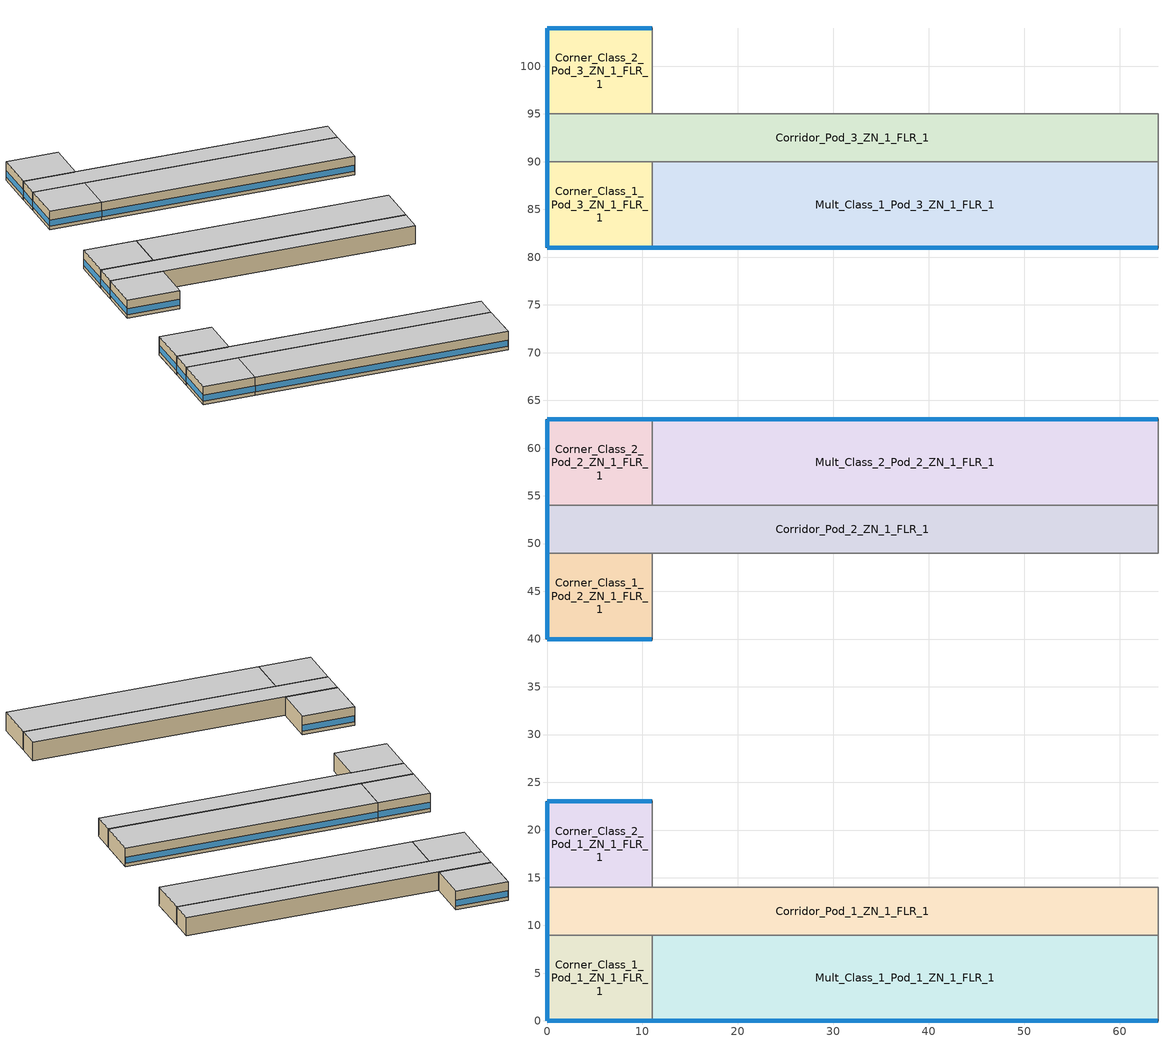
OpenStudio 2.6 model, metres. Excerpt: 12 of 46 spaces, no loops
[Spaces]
Mult_Class_2_Pod_2_ZN_1_FLR_1
 floor ground: 64,63 64,54 11,54 11,63 z0
 wall outside: 64,63 11,63 z0:4
 wall to Corner_Class_2_Pod_2_ZN_1_FLR_1: 11,63 11,54 z0:4
 wall to Corridor_Pod_2_ZN_1_FLR_1: 11,54 64,54 z0:4
 wall to Main_Corridor_ZN_1_FLR_1: 64,54 64,63 z0:4
 window: 63.97,63 11.03,63 z0.76:2.1
 ceiling to Mult_Class_2_Pod_2_ZN_1_FLR_2: 64,54 64,63 11,63 11,54 z4
Corner_Class_2_Pod_3_ZN_1_FLR_1
 floor ground: 11,104 11,95 0,95 0,104 z0
 wall outside: 11,104 0,104 0,95 z0:4
 wall to Corridor_Pod_3_ZN_1_FLR_1: 0,95 11,95 z0:4
 wall to Mult_Class_2_Pod_3_ZN_1_FLR_1: 11,95 11,104 z0:4
 window: 10.97,104 0.03,104 / 0,103.97 0,95.03 z0.76:2.1
 ceiling to Corner_Class_2_Pod_3_ZN_1_FLR_2: 11,95 11,104 0,104 0,95 z4
Mult_Class_1_Pod_1_ZN_1_FLR_1
 floor ground: 64,9 64,0 11,0 11,9 z0
 wall outside: 11,0 64,0 z0:4
 wall to Lobby_ZN_1_FLR_1: 64,0 64,9 z0:4
 wall to Corner_Class_1_Pod_1_ZN_1_FLR_1: 11,9 11,0 z0:4
 wall to Corridor_Pod_1_ZN_1_FLR_1: 64,9 11,9 z0:4
 window: 11.03,0 63.97,0 z0.76:2.1
 ceiling to Mult_Class_1_Pod_1_ZN_1_FLR_2: 64,0 64,9 11,9 11,0 z4
Corner_Class_1_Pod_1_ZN_1_FLR_1
 floor ground: 11,9 11,0 0,0 0,9 z0
 wall outside: 0,9 0,0 11,0 z0:4
 wall to Corridor_Pod_1_ZN_1_FLR_1: 11,9 0,9 z0:4
 window: 0.03,0 10.97,0 / 0,8.97 0,0.03 z0.76:2.1
 ceiling to Corner_Class_1_Pod_1_ZN_1_FLR_2: 11,0 11,9 0,9 0,0 z4
Corner_Class_1_Pod_2_ZN_1_FLR_1
 floor ground: 11,49 11,40 0,40 0,49 z0
 wall outside: 0,49 0,40 11,40 z0:4
 wall to Mult_Class_1_Pod_2_ZN_1_FLR_1: 11,40 11,49 z0:4
 wall to Corridor_Pod_2_ZN_1_FLR_1: 11,49 0,49 z0:4
 window: 0.03,40 10.97,40 / 0,48.97 0,40.03 z0.76:2.1
 ceiling to Corner_Class_1_Pod_2_ZN_1_FLR_2: 11,40 11,49 0,49 0,40 z4
Corridor_Pod_2_ZN_1_FLR_1
 floor ground: 64,54 64,49 0,49 0,54 z0
 wall outside: 0,54 0,49 z0:4
 wall to Corner_Class_2_Pod_2_ZN_1_FLR_1: 11,54 0,54 z0:4
 wall to Main_Corridor_ZN_1_FLR_1: 64,49 64,54 z0:4
 wall to Mult_Class_1_Pod_2_ZN_1_FLR_1: 11,49 64,49 z0:4
 window: 0,53.97 0,49.03 z0.76:2.11
 ceiling to Corridor_Pod_2_ZN_1_FLR_2: 64,49 64,54 0,54 0,49 z4
Corridor_Pod_1_ZN_1_FLR_1
 floor ground: 64,14 64,9 0,9 0,14 z0
 wall outside: 0,14 0,9 z0:4
 wall to Mult_Class_2_Pod_1_ZN_1_FLR_1: 64,14 11,14 z0:4
 wall to Corner_Class_2_Pod_1_ZN_1_FLR_1: 11,14 0,14 z0:4
 wall to Lobby_ZN_1_FLR_1: 64,9 64,14 z0:4
 window: 0,13.97 0,9.03 z0.76:2.11
 ceiling to Corridor_Pod_1_ZN_1_FLR_2: 64,9 64,14 0,14 0,9 z4
Corridor_Pod_3_ZN_1_FLR_1
 floor ground: 64,95 64,90 0,90 0,95 z0
 wall outside: 0,95 0,90 z0:4
 wall to Mult_Class_1_Pod_3_ZN_1_FLR_1: 11,90 64,90 z0:4
 wall to Bathrooms_ZN_1_FLR_1: 64,90 64,95 z0:4
 wall to Corner_Class_1_Pod_3_ZN_1_FLR_1: 0,90 11,90 z0:4
 wall to Mult_Class_2_Pod_3_ZN_1_FLR_1: 64,95 11,95 z0:4
 window: 0,94.97 0,90.03 z0.76:2.11
 ceiling to Corridor_Pod_3_ZN_1_FLR_2: 64,90 64,95 0,95 0,90 z4
Mult_Class_1_Pod_3_ZN_1_FLR_1
 floor ground: 64,90 64,81 11,81 11,90 z0
 wall outside: 11,81 64,81 z0:4
 wall to Corner_Class_1_Pod_3_ZN_1_FLR_1: 11,90 11,81 z0:4
 wall to Main_Corridor_ZN_1_FLR_1: 64,81 64,90 z0:4
 window: 11.03,81 63.97,81 z0.76:2.1
 ceiling to Mult_Class_1_Pod_3_ZN_1_FLR_2: 64,81 64,90 11,90 11,81 z4
Corner_Class_2_Pod_2_ZN_1_FLR_1
 floor ground: 11,63 11,54 0,54 0,63 z0
 wall outside: 11,63 0,63 0,54 z0:4
 window: 10.97,63 0.03,63 / 0,62.97 0,54.03 z0.76:2.1
 ceiling to Corner_Class_2_Pod_2_ZN_1_FLR_2: 11,54 11,63 0,63 0,54 z4
Corner_Class_2_Pod_1_ZN_1_FLR_1
 floor ground: 11,23 11,14 0,14 0,23 z0
 wall outside: 11,23 0,23 0,14 z0:4
 wall to Mult_Class_2_Pod_1_ZN_1_FLR_1: 11,14 11,23 z0:4
 window: 10.97,23 0.03,23 / 0,22.97 0,14.03 z0.76:2.1
 ceiling to Corner_Class_2_Pod_1_ZN_1_FLR_2: 11,14 11,23 0,23 0,14 z4
Corner_Class_1_Pod_3_ZN_1_FLR_1
 floor ground: 11,90 11,81 0,81 0,90 z0
 wall outside: 0,90 0,81 11,81 z0:4
 window: 0.03,81 10.97,81 / 0,89.97 0,81.03 z0.76:2.1
 ceiling to Corner_Class_1_Pod_3_ZN_1_FLR_2: 11,81 11,90 0,90 0,81 z4
[Schedule:Ruleset]
NECB-C-Occupancy-NECB-C-Lighting-0.5-0.0-0.67-Light Ruleset: Default Day Schedule=NECB-C-Occupancy-NECB-C-Lighting-0.5-0.0-0.67-Light Default
[Schedule:Day]
NECB-C-Occupancy-NECB-C-Lighting-0.5-0.0-0.67-Light Default; NECB-C-Occupancy-NECB-C-Lighting-0.5-0.0-0.67-Default|Wkdy-Light Day; NECB-C-Occupancy-NECB-C-Lighting-0.5-0.0-0.67-Sat-Light Day: 8, 0, 0.03325, 9, 0, 0.3325, 10, 0, 0.5985, 19, 0, 0.9, 20, 0, 0.399, 21, 0, 0.3325, 24, 0, 0.03325
NECB-C-Occupancy-NECB-C-Lighting-0.5-0.0-0.67-Sun|Hol-Light Day: 8, 0, 0.03325, 9, 0, 0.3325, 10, 0, 0.5985, 19, 0, 0.9, 24, 0, 0.03325
NECB-B-Occupancy Default|Wkdy Day: 1, 0, 0.3, 2, 0, 0.1, 9, 0, 0, 10, 0, 0.1, 11, 0, 0.2, 12, 0, 0.5, 13, 0, 0.9, 14, 0, 0.8, 15, 0, 0.5, 17, 0, 0.2, 18, 0, 0.3, 19, 0, 0.6, 22, 0, 0.9, 23, 0, 0.6, 24, 0, 0.4
NECB-B-Occupancy Sat Day: 1, 0, 0.5, 2, 0, 0.3, 9, 0, 0, 10, 0, 0.1, 11, 0, 0.2, 12, 0, 0.5, 13, 0, 0.9, 14, 0, 0.8, 15, 0, 0.5, 17, 0, 0.2, 18, 0, 0.3, 19, 0, 0.6, 22, 0, 0.9, 24, 0, 0.6
NECB-B-Occupancy Sun|Hol Day: 1, 0, 0.1, 2, 0, 0.3, 10, 0, 0, 11, 0, 0.1, 12, 0, 0.4, 14, 0, 0.5, 15, 0, 0.4, 18, 0, 0.2, 19, 0, 0.5, 21, 0, 0.7, 22, 0, 0.5, 23, 0, 0.3, 24, 0, 0.1
NECB-B-Occupancy-NECB-B-Lighting-0.0-0.0-0.67-Default|Wkdy-Light Day; NECB-B-Occupancy-NECB-B-Lighting-0.0-0.0-0.67-Sat-Light Day; NECB-B-Electric-Equipment Default|Wkdy Day; NECB-B-Electric-Equipment Sat Day: 1, 0, 0.9, 2, 0, 0.5, 9, 0, 0.1, 10, 0, 0.5, 11, 0, 0.7, 24, 0, 0.9
NECB-B-Occupancy-NECB-B-Lighting-0.0-0.0-0.67-Sun|Hol-Light Day; NECB-B-Electric-Equipment Sun|Hol Day: 2, 0, 0.5, 10, 0, 0.1, 11, 0, 0.5, 23, 0, 0.9, 24, 0, 0.5
NECB-B-Thermostat Setpoint-Heating Default|Wkdy Day; NECB-B-Thermostat Setpoint-Heating Sat Day: 2, 0, 22, 8, 0, 18, 9, 0, 20, 24, 0, 22
NECB-B-Thermostat Setpoint-Heating Sun|Hol Day: 1, 0, 18, 2, 0, 22, 9, 0, 18, 10, 0, 20, 23, 0, 22, 24, 0, 18
NECB-B-Thermostat Setpoint-Cooling Default|Wkdy Day; NECB-B-Thermostat Setpoint-Cooling Sat Day: 1, 0, 24, 8, 0, 35, 24, 0, 24
NECB-B-Thermostat Setpoint-Cooling Sun|Hol Day: 9, 0, 35, 23, 0, 24, 24, 0, 35
[Schedule:Rule] Schedule Ruleset=NECB-C-Occupancy-NECB-C-Lighting-0.5-0.0-0.67-Light Ruleset; Date Specification Type=DateRange; Start Month=1; Start Day=1; End Month=12; End Day=31
Name | Rule Order | Day Schedule | Apply Monday | Apply Tuesday | Apply Wednesday | Apply Thursday | Apply Friday | Apply Saturday | Apply Sunday
Schedule Rule 32 | 2 | NECB-C-Occupancy-NECB-C-Lighting-0.5-0.0-0.67-Default|Wkdy-Light Day | Yes | Yes | Yes | Yes | Yes
Schedule Rule 33 | 1 | NECB-C-Occupancy-NECB-C-Lighting-0.5-0.0-0.67-Sat-Light Day |  |  |  |  |  | Yes
Schedule Rule 34 | 0 | NECB-C-Occupancy-NECB-C-Lighting-0.5-0.0-0.67-Sun|Hol-Light Day |  |  |  |  |  |  | Yes
